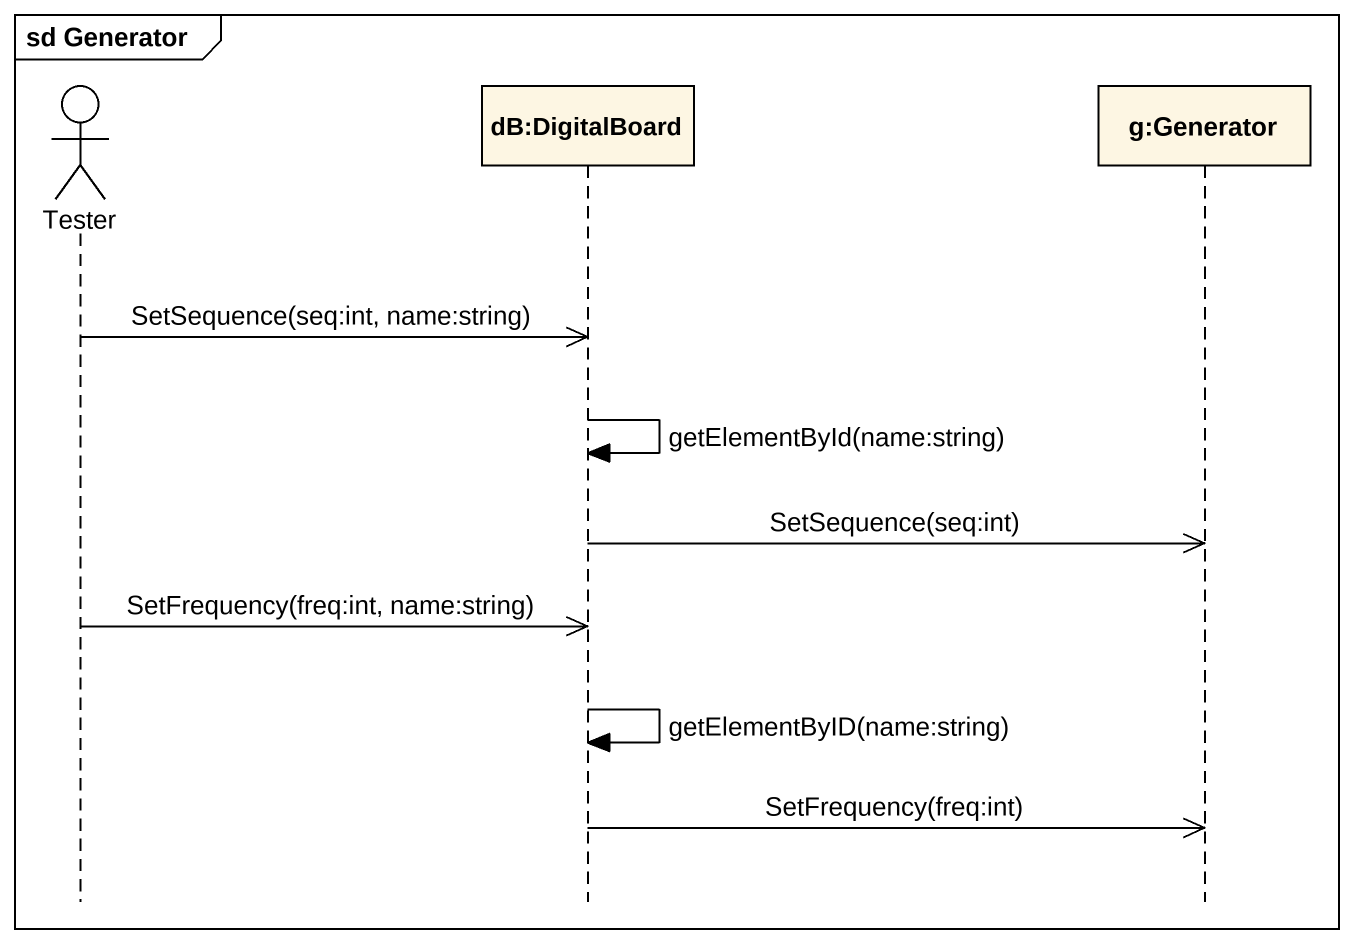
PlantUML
@startuml
mainframe sd Generator
hide footbox
actor Tester
participant "dB:DigitalBoard" as dB_DigitalBoard
participant "g:Generator" as g_Generator

Tester ->> dB_DigitalBoard : SetSequence(seq:int, name:string)
dB_DigitalBoard -> dB_DigitalBoard : getElementById(name:string)
dB_DigitalBoard ->> g_Generator : SetSequence(seq:int)
Tester ->> dB_DigitalBoard : SetFrequency(freq:int, name:string)
dB_DigitalBoard -> dB_DigitalBoard : getElementByID(name:string)
dB_DigitalBoard ->> g_Generator : SetFrequency(freq:int)
@enduml
